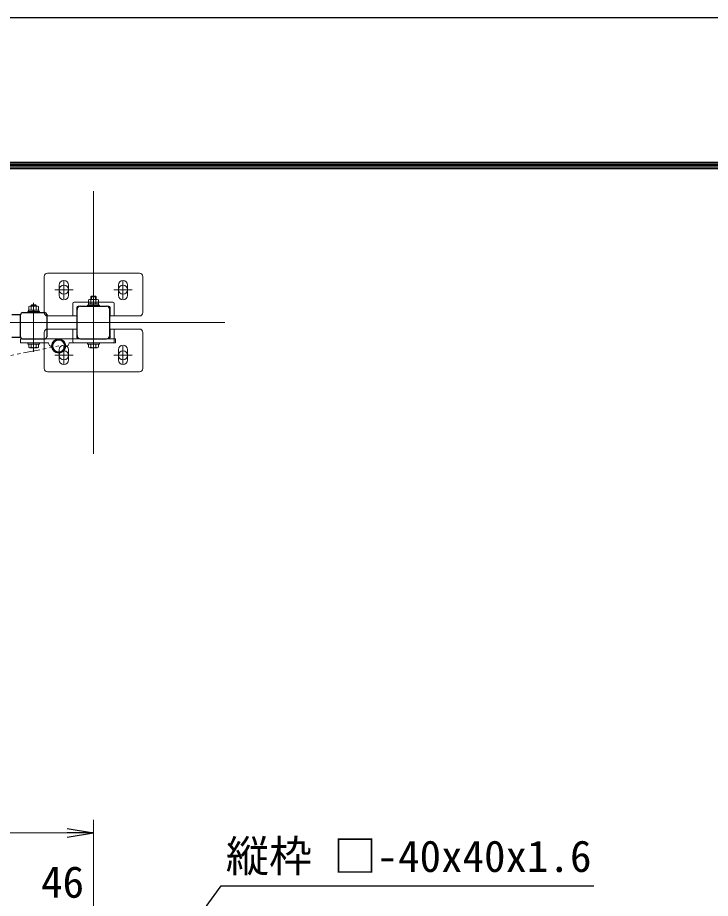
# Model space of a CAD drawing. Units: millimetres, scale not verified. Extents: x -6052 to 2348, y -2970 to 2970.
# Drawn here: x -4192 to -3137, y 1628 to 2970 of the extents above; entities that cross this region are included whole.
import ezdxf
from ezdxf.enums import TextEntityAlignment as Align

# ---------------------------------------------------------------- set-up
doc = ezdxf.new("R2010")
doc.units = ezdxf.units.MM
doc.header["$LTSCALE"] = 20
doc.linetypes.add('USER1', pattern=[50.8, 31.75, -6.35, 6.35, -6.35])
doc.linetypes.add('USER2', pattern=[2.5, 1.25, -0.25, 0.25, -0.25, 0.25, -0.25])
for name, color, linetype, lineweight in [('0-2_D-STR-TXT', 7, 'Continuous', 13), ('0-3_D-STR1', 1, 'Continuous', 25), ('0-4_D-BMK', 2, 'USER1', 13), ('0-5_D-STR-DIM', 7, 'Continuous', 13), ('0-6_0', 7, 'Continuous', 25), ('0-7_D-STR3', 3, 'Continuous', 13), ('0-9_D-TTL', 7, 'Continuous', 25)]:
    doc.layers.add(name, color=color, linetype=linetype, lineweight=lineweight)
doc.styles.add('ＭＳ ゴシック', font='')
doc.styles.get('ＭＳ ゴシック').set_extended_font_data('MS Gothic')

# ---------------------------------------------------------------- blocks, each defined once
blk = doc.blocks.new('_Open')
at = {"layer": '0-6_0'}
blk.add_line((-20, 3.33), (0, 0), dxfattribs=at)
blk.add_lwpolyline([(-20, -3.33), (0, 0), (-20, 0)], dxfattribs=at)
blk = doc.blocks.new('ベースプレート部品\u3000平面図')
at = {"layer": '0-7_D-STR3'}
for p, q in [((-16076.5, 106818.2), (-16076.5, 105718.2)), ((-13176.5, 106918.2), (-15976.5, 106918.2)), ((-13076.5, 105718.2), (-13076.5, 106818.2)), ((-15616.5, 106248.2), (-15616.5, 106558.2)), ((-15336.5, 106248.2), (-15336.5, 106558.2)), ((-13816.5, 106248.2), (-13816.5, 106558.2)), ((-13536.5, 106248.2), (-13536.5, 106558.2)), ((-15206.5, 105618.2), (-15206.5, 105998.2)), ((-13986.5, 106038.2), (-15166.5, 106038.2)), ((-13946.5, 105998.2), (-13946.5, 105618.2)), ((-15086.5, 105618.2), (-15086.5, 105878.2)), ((-14106.5, 105918.2), (-15046.5, 105918.2)), ((-14066.5, 105618.2), (-14066.5, 105878.2)), ((-15976.5, 105618.2), (-15084.8, 105618.2)), ((-14064.8, 105618.2), (-13176.5, 105618.2))]:
    blk.add_line(p, q, dxfattribs=at)
for centre, radius, start, end in [((-15976.5, 106818.2), 100, 90, 180), ((-13176.5, 106818.2), 100, 0, 90), ((-15476.5, 106558.2), 140, 0, 180), ((-13676.5, 106558.2), 140, 0, 180), ((-15476.5, 106248.2), 140, 180, 0), ((-15166.5, 105998.2), 40, 90, 180), ((-13986.5, 105998.2), 40, 0, 90), ((-13676.5, 106248.2), 140, 180, 0), ((-15976.5, 105718.2), 100, 180, 270), ((-15046.5, 105878.2), 40, 90, 180), ((-14106.5, 105878.2), 40, 0, 90), ((-13176.5, 105718.2), 100, 270, 0)]:
    blk.add_arc(centre, radius, start, end, dxfattribs=at)
blk = doc.blocks.new('MLeader2')
at = {"layer": '0-2_D-STR-TXT', "lineweight": 25}
blk.add_line((-4118.54, 1309.35), (-4147.41, 1280.86), dxfattribs=at)
for points in [[(-4123.94, 1313.26), (-3881.78, 1647.67), (-3328.83, 1647.67), (-3314.51, 1647.67)], [(-4129.34, 1317.17), (-4147.41, 1280.86), (-4123.94, 1313.26)]]:
    blk.add_lwpolyline(points, dxfattribs=at)

msp = doc.modelspace()

# ---------------------------------------------------------------- linework, layer by layer
at = {"layer": '0-3_D-STR1'}
for p, q in [((-4101.41, 2485.71), (-4101.41, 2525.51)), ((-4096.31, 2530.61), (-4056.51, 2530.61)), ((-4051.41, 2485.71), (-4051.41, 2525.51)), ((-4200.41, 2518.04), (-4187.41, 2518.04)), ((-4187.41, 2483.81), (-4187.41, 2517.36)), ((-4184.21, 2520.61), (-4150.61, 2520.61)), ((-4147.41, 2518.11), (-4147.41, 2483.81)), ((-4200.41, 2483.14), (-4187.41, 2483.14)), ((-4184.21, 2480.61), (-4150.61, 2480.61)), ((-4096.31, 2480.61), (-4056.51, 2480.61))]:
    msp.add_line(p, q, dxfattribs=at)
for centre, radius, start, end in [((-4096.31, 2525.51), 5.1, 90.00031, 179.99985), ((-4056.51, 2525.51), 5.1, 0, 90.00028), ((-4184.21, 2517.41), 3.2, 90.00001, 179.99999), ((-4150.61, 2517.41), 3.2, 359.9993, 90.00003), ((-4184.21, 2483.81), 3.2, 179.99928, 270.00003), ((-4150.61, 2483.81), 3.2, 270, 359.99916), ((-4096.31, 2485.71), 5.1, 179.99984, 269.99973), ((-4056.51, 2485.71), 5.1, 269.9997, 0)]:
    msp.add_arc(centre, radius, start, end, dxfattribs=at)
at = {"layer": '0-4_D-BMK'}
for p, q in [((-4076.41, 2305.61), (-4076.41, 2705.61)), ((-4121.41, 2569.61), (-4121.41, 2541.61)), ((-4031.41, 2569.61), (-4031.41, 2541.61)), ((-4135.41, 2555.61), (-4107.41, 2555.61)), ((-4045.41, 2555.61), (-4017.41, 2555.61)), ((-4167.41, 2460.8), (-4167.41, 2535.79)), ((-3876.41, 2505.61), (-4276.41, 2505.61)), ((-4121.41, 2441.61), (-4121.41, 2469.61)), ((-4031.41, 2441.61), (-4031.41, 2469.61)), ((-4135.41, 2455.61), (-4107.41, 2455.61)), ((-4045.41, 2455.61), (-4017.41, 2455.61))]:
    msp.add_line(p, q, dxfattribs=at)
at = {"layer": '0-4_D-BMK', "linetype": 'USER2'}
msp.add_line((-5066.15, 2287.26), (-4129.21, 2469.81), dxfattribs=at)
at = {"layer": '0-5_D-STR-DIM'}
for p, q in [((-4076.41, 1444.07), (-4076.41, 1748.23)), ((-4116.41, 1728.23), (-5066.41, 1728.23))]:
    msp.add_line(p, q, dxfattribs=at)
at = {"layer": '0-7_D-STR3'}
for p, q in [((-4083.91, 2534.21), (-4083.91, 2540.01)), ((-4082.19, 2540.71), (-4070.64, 2540.71)), ((-4080.41, 2544.61), (-4079.41, 2545.61)), ((-4080.41, 2540.71), (-4080.41, 2544.61)), ((-4080.16, 2534.21), (-4080.16, 2540.01)), ((-4073.41, 2540.71), (-4073.41, 2545.61)), ((-4072.66, 2534.21), (-4072.66, 2540.01)), ((-4072.41, 2540.71), (-4072.41, 2544.61)), ((-4068.91, 2534.21), (-4068.91, 2540.01)), ((-4176.41, 2520.61), (-4176.41, 2522.21)), ((-4176.41, 2522.21), (-4158.41, 2522.21)), ((-4175.11, 2522.21), (-4159.71, 2522.21)), ((-4174.91, 2524.21), (-4174.91, 2530.01)), ((-4174.91, 2524.21), (-4159.91, 2524.21)), ((-4173.19, 2530.71), (-4161.64, 2530.71)), ((-4171.41, 2531.61), (-4170.41, 2532.61)), ((-4171.41, 2530.71), (-4171.41, 2531.61)), ((-4171.16, 2524.21), (-4171.16, 2530.01)), ((-4168.48, 2522.21), (-4167.32, 2524.21)), ((-4167.78, 2522.21), (-4166.63, 2524.21)), ((-4164.41, 2530.71), (-4164.41, 2532.61)), ((-4163.66, 2524.21), (-4163.66, 2530.01)), ((-4163.41, 2530.71), (-4163.41, 2531.61)), ((-4159.91, 2524.21), (-4159.91, 2530.01)), ((-4159.71, 2522.21), (-4159.71, 2524.21)), ((-4158.41, 2520.61), (-4158.41, 2522.21)), ((-4085.41, 2530.61), (-4085.41, 2532.21)), ((-4085.41, 2532.21), (-4067.41, 2532.21)), ((-4067.41, 2530.61), (-4085.41, 2530.61)), ((-4084.11, 2532.21), (-4068.71, 2532.21)), ((-4083.91, 2534.21), (-4068.91, 2534.21)), ((-4077.48, 2532.21), (-4076.32, 2534.21)), ((-4076.78, 2532.21), (-4075.63, 2534.21)), ((-4068.71, 2532.21), (-4068.71, 2534.21)), ((-4067.41, 2530.61), (-4067.41, 2532.21)), ((-4158.41, 2520.61), (-4176.41, 2520.61)), ((-4043.01, 2480.61), (-4187.41, 2480.61)), ((-4176.41, 2474.61), (-4158.41, 2474.61)), ((-4176.41, 2472.61), (-4176.41, 2474.61)), ((-4176.41, 2472.61), (-4158.41, 2472.61)), ((-4174.91, 2468.19), (-4174.91, 2472.61)), ((-4174.91, 2472.61), (-4159.91, 2472.61)), ((-4171.17, 2468.19), (-4171.17, 2472.61)), ((-4163.65, 2468.19), (-4163.65, 2472.61)), ((-4159.91, 2468.19), (-4159.91, 2472.61)), ((-4158.41, 2472.61), (-4158.41, 2474.61)), ((-4085.41, 2474.61), (-4067.41, 2474.61)), ((-4085.41, 2472.61), (-4085.41, 2474.61)), ((-4085.41, 2472.61), (-4067.41, 2472.61)), ((-4083.91, 2468.19), (-4083.91, 2472.61)), ((-4083.91, 2472.61), (-4068.91, 2472.61)), ((-4080.17, 2468.19), (-4080.17, 2472.61)), ((-4072.65, 2468.19), (-4072.65, 2472.61)), ((-4068.91, 2468.19), (-4068.91, 2472.61)), ((-4067.41, 2472.61), (-4067.41, 2474.61)), ((-4173.04, 2467.11), (-4161.78, 2467.11)), ((-4082.04, 2467.11), (-4070.78, 2467.11))]:
    msp.add_line(p, q, dxfattribs=at)
for points in [[(-4080.41, 2544.61), (-4072.41, 2544.61), (-4073.41, 2545.61)], [(-4079.41, 2540.71), (-4079.41, 2545.61), (-4073.41, 2545.61)], [(-4175.11, 2522.21), (-4175.11, 2524.21), (-4159.71, 2524.21)], [(-4171.41, 2531.61), (-4163.41, 2531.61), (-4164.41, 2532.61)], [(-4170.41, 2530.71), (-4170.41, 2532.61), (-4164.41, 2532.61)], [(-4084.11, 2532.21), (-4084.11, 2534.21), (-4068.71, 2534.21)], [(-4187.41, 2480.61), (-4187.41, 2474.61), (-4144.88, 2474.61)], [(-4113.53, 2474.61), (-4043.01, 2474.61), (-4043.01, 2480.61)]]:
    msp.add_lwpolyline(points, dxfattribs=at)
for centre, radius in [((-4121.41, 2555.61), 7), ((-4031.41, 2555.61), 7), ((-4129.21, 2469.81), 10.8), ((-4129.21, 2469.81), 10), ((-4129.21, 2469.81), 9), ((-4121.41, 2455.61), 7), ((-4031.41, 2455.61), 7)]:
    msp.add_circle(centre, radius, dxfattribs=at)
for centre, radius, start, end in [((-4082.03, 2537.87), 2.85, 48.83491, 131.16509), ((-4076.41, 2530.32), 10.39, 68.85295, 111.14705), ((-4070.78, 2537.86), 2.85, 48.86505, 131.13495), ((-4173.03, 2527.87), 2.85, 48.83491, 131.16509), ((-4167.41, 2520.32), 10.39, 68.85295, 111.14705), ((-4161.78, 2527.86), 2.85, 48.86505, 131.13495), ((-4138.88, 2474.61), 6, 180, 259.73982), ((-4119.53, 2474.61), 6, 280.26018, 0), ((-4173.04, 2469.27), 2.16, 210, 330), ((-4167.41, 2474.19), 7.08, 237.93138, 302.06862), ((-4161.78, 2469.27), 2.16, 210, 330), ((-4082.04, 2469.27), 2.16, 210, 330), ((-4076.41, 2474.19), 7.08, 237.93138, 302.06862), ((-4070.78, 2469.27), 2.16, 210, 330)]:
    msp.add_arc(centre, radius, start, end, dxfattribs=at)
at = {"layer": '0-9_D-TTL', "color": 2}
msp.add_lwpolyline([(-6052.49, 2970), (2347.51, 2970), (2347.51, -2970), (-6052.49, -2970)], close=True, dxfattribs=at)
at = {"layer": '0-9_D-TTL'}
for points in [[(-5782.49, 2750), (2077.51, 2750), (2077.51, -2750), (-5782.49, -2750)], [(-5779.99, 2747.5), (2075.01, 2747.5), (2075.01, -2747.5), (-5779.99, -2747.5)], [(-5777.49, 2745), (2072.51, 2745), (2072.51, -2745), (-5777.49, -2745)], [(-5774.99, 2742.5), (2070.01, 2742.5), (2070.01, -2742.5), (-5774.99, -2742.5)], [(-5772.49, 2740), (2067.51, 2740), (2067.51, -2740), (-5772.49, -2740)]]:
    msp.add_lwpolyline(points, close=True, dxfattribs=at)

# ---------------------------------------------------------------- block references
at = {"layer": '0-2_D-STR-TXT'}
msp.add_blockref('MLeader2', (0, 0), dxfattribs=at)
at = {"layer": '0-5_D-STR-DIM', "xscale": 2, "yscale": 2}
msp.add_blockref('_Open', (-4076.41, 1728.23), dxfattribs=at)
at = {"layer": '0-7_D-STR3', "xscale": 0.05, "yscale": 0.05}
msp.add_blockref('ベースプレート部品\u3000平面図', (-3347.58, -2765.3), dxfattribs=at)
at = {"layer": '0-7_D-STR3', "xscale": -0.05, "yscale": 0.05, "rotation": 180}
msp.add_blockref('ベースプレート部品\u3000平面図', (-3347.58, 7776.52), dxfattribs=at)

# ---------------------------------------------------------------- texts
at = {"layer": '0-2_D-STR-TXT', "style": 'ＭＳ ゴシック'}
msp.add_text('縦枠 □-40x40x1.6', height=48.09, dxfattribs=at).set_placement((-3874.83, 1654.27), align=Align.BOTTOM_LEFT)
at = {"layer": '0-5_D-STR-DIM', "style": 'ＭＳ ゴシック'}
msp.add_text('46', height=48.09, dxfattribs=at).set_placement((-4156.13, 1614.98), align=Align.BOTTOM_LEFT)

doc.saveas('drawing.dxf')
